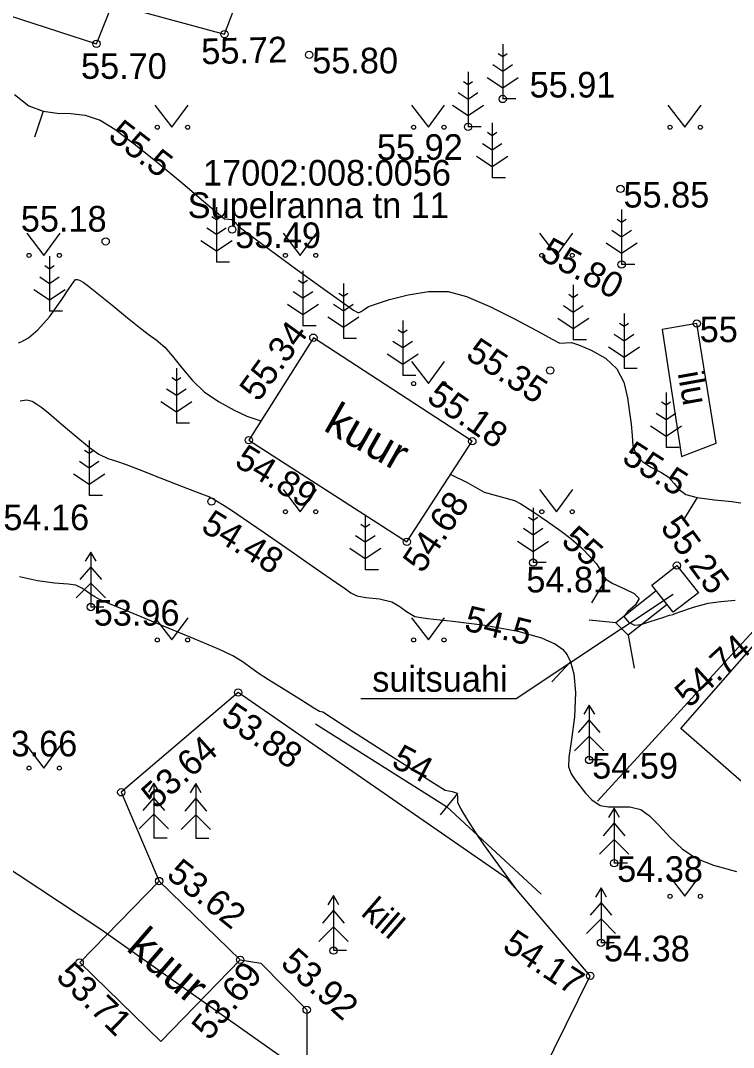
# Model space of a CAD drawing. Extents: x 641571 to 641888, y 6456688 to 6457092.
# Drawn here: x 641706.87 to 641726.33, y 6456767.87 to 6456795.91 of the extents above; entities that cross this region are included whole.
import ezdxf

# ---------------------------------------------------------------- set-up
doc = ezdxf.new("R2010")
doc.units = 0
for name, color, linetype in [('0_Reoveepumpla', 7, 'Continuous'), ('DTRASS', 7, 'Continuous'), ('HALJASTUS', 7, 'Continuous'), ('HOONE', 7, 'Continuous'), ('HORISONTAAL', 7, 'Continuous'), ('MOOTPIIR', 7, 'Continuous'), ('PIIR', 7, 'Continuous'), ('PUU', 7, 'Continuous'), ('RAJATIS', 7, 'Continuous'), ('TEE', 7, 'Continuous')]:
    doc.layers.add(name, color=color, linetype=linetype)

# ---------------------------------------------------------------- blocks, each defined once
blk = doc.blocks.new('MURU')
at = {"layer": 'HALJASTUS'}
for p, q in [((-0.927, 1.213), (0, 0)), ((0, 0), (0.891, 1.213))]:
    blk.add_line(p, q, dxfattribs=at)
for centre in [(-0.802, 0), (0.855, 0)]:
    blk.add_circle(centre, 0.11, dxfattribs=at)

msp = doc.modelspace()

# ---------------------------------------------------------------- linework, layer by layer
at = {"layer": '0_Reoveepumpla'}
for centre in [(641712.437, 6456795.54), (641708.94, 6456795.279), (641714.749, 6456794.978), (641720.031, 6456793.771), (641719.085, 6456793.009), (641723.247, 6456791.315), (641712.644, 6456790.208), (641709.191, 6456789.883), (641723.277, 6456789.251), (641725.327, 6456787.639), (641714.861, 6456787.253), (641721.327, 6456786.359), (641713.098, 6456784.456), (641719.2, 6456784.425), (641712.078, 6456782.781), (641717.415, 6456781.679), (641720.861, 6456781.112), (641724.787, 6456781.03), (641708.784, 6456779.899), (641712.808, 6456777.565), (641722.392, 6456775.723), (641709.617, 6456774.84), (641723.073, 6456772.903), (641710.652, 6456772.418), (641715.409, 6456770.518), (641722.714, 6456770.731), (641712.865, 6456770.265), (641708.48, 6456770.191), (641722.42, 6456769.83), (641714.679, 6456768.9)]:
    msp.add_circle(centre, 0.1, dxfattribs=at)
at = {"layer": 'DTRASS'}
msp.add_line((641728.018, 6456780.501), (641722.617, 6456774.599), dxfattribs=at)
at = {"layer": 'HALJASTUS'}
for points in [[(641706.195, 6456798.412), (641705.479, 6456796.396), (641708.94, 6456795.279), (641709.374, 6456796.371), (641712.437, 6456795.54), (641714.73, 6456801.585), (641714.105, 6456802.661), (641713.51, 6456802.869)], [(641725.327, 6456787.639), (641724.385, 6456787.475), (641724.907, 6456784.012), (641725.856, 6456784.375), (641725.327, 6456787.639)], [(641714.918, 6456776.708), (641718.498, 6456774.457), (641721.079, 6456772.056)]]:
    msp.add_lwpolyline(points, dxfattribs=at)
at = {"layer": 'HOONE'}
for points in [[(641717.415, 6456781.679), (641719.2, 6456784.425), (641714.861, 6456787.253), (641713.098, 6456784.456), (641717.415, 6456781.679)], [(641731.878, 6456776.853), (641728.714, 6456773.238), (641724.893, 6456776.582), (641726.884, 6456778.857)]]:
    msp.add_lwpolyline(points, dxfattribs=at)
msp.add_lwpolyline([(641712.865, 6456770.265), (641710.652, 6456772.418), (641708.482, 6456770.189), (641710.695, 6456768.037)], close=True, dxfattribs=at)
at = {"layer": 'HORISONTAAL'}
for p, q in [((641707.485, 6456793.441), (641707.25, 6456792.728)), ((641725.339, 6456782.894), (641724.951, 6456782.252)), ((641722.846, 6456780.657), (641722.458, 6456780.016)), ((641721.883, 6456778.403), (641721.373, 6456777.854)), ((641718.796, 6456774.811), (641718.325, 6456774.227))]:
    msp.add_line(p, q, dxfattribs=at)
for points in [[(641706.702, 6456793.895), (641707.092, 6456793.588), (641707.485, 6456793.441), (641707.865, 6456793.388), (641708.243, 6456793.37), (641708.631, 6456793.325), (641709.037, 6456793.194), (641709.443, 6456792.943), (641710.008, 6456792.52), (641710.654, 6456792.001), (641711.299, 6456791.463), (641711.864, 6456790.982), (641712.268, 6456790.634), (641712.433, 6456790.496), (641712.543, 6456790.486), (641712.633, 6456790.483), (641712.681, 6456790.441), (641712.726, 6456790.394), (641712.773, 6456790.341), (641712.825, 6456790.287), (641713.065, 6456790.107), (641713.652, 6456789.672), (641714.417, 6456789.11), (641715.19, 6456788.549), (641715.7, 6456788.186), (641715.961, 6456788.008), (641716.058, 6456787.95), (641716.079, 6456787.941), (641716.111, 6456787.943), (641716.167, 6456787.965), (641716.245, 6456788.025), (641716.368, 6456788.103), (641716.561, 6456788.173), (641716.944, 6456788.296), (641717.449, 6456788.426), (641718.003, 6456788.515), (641718.537, 6456788.514), (641719.045, 6456788.375), (641719.675, 6456788.108), (641720.335, 6456787.781), (641720.934, 6456787.459), (641721.383, 6456787.213), (641721.591, 6456787.108), (641721.748, 6456787.117), (641721.904, 6456787.123), (641722.1, 6456787.059), (641722.447, 6456786.912), (641722.834, 6456786.691), (641723.148, 6456786.405), (641723.335, 6456786.038), (641723.438, 6456785.615), (641723.495, 6456785.209), (641723.54, 6456784.89), (641723.569, 6456784.58), (641723.581, 6456784.305), (641723.676, 6456784.041), (641723.853, 6456783.861), (641724.095, 6456783.711), (641724.344, 6456783.578), (641724.544, 6456783.451), (641724.711, 6456783.276), (641724.846, 6456783.11), (641725.027, 6456782.973), (641725.339, 6456782.894), (641725.813, 6456782.829), (641726.281, 6456782.776), (641726.574, 6456782.731)], [(641706.813, 6456787.116), (641706.905, 6456787.151), (641707.084, 6456787.252), (641707.343, 6456787.465), (641707.66, 6456787.822), (641707.995, 6456788.293), (641708.201, 6456788.611), (641708.31, 6456788.773), (641708.36, 6456788.829), (641708.377, 6456788.838), (641708.412, 6456788.841), (641708.48, 6456788.826), (641708.579, 6456788.767), (641708.721, 6456788.662), (641708.952, 6456788.482), (641709.357, 6456788.151), (641709.789, 6456787.794), (641710.104, 6456787.537), (641710.352, 6456787.352), (641710.571, 6456787.192), (641710.805, 6456786.993), (641711.017, 6456786.752), (641711.268, 6456786.43), (641711.559, 6456786.083), (641711.891, 6456785.768), (641712.285, 6456785.5), (641712.7, 6456785.272), (641713.047, 6456785.112), (641713.428, 6456784.979)], [(641706.859, 6456785.533), (641707.036, 6456785.552), (641707.182, 6456785.516), (641707.308, 6456785.44), (641707.444, 6456785.344), (641707.638, 6456785.189), (641707.979, 6456784.9), (641708.379, 6456784.562), (641708.75, 6456784.259), (641709.003, 6456784.075), (641709.254, 6456783.956), (641709.488, 6456783.878), (641709.755, 6456783.787), (641710.105, 6456783.651), (641710.679, 6456783.428), (641711.305, 6456783.184), (641711.811, 6456782.987), (641712.023, 6456782.904), (641712.073, 6456782.88), (641712.123, 6456782.855), (641712.22, 6456782.796), (641712.427, 6456782.67), (641712.655, 6456782.525), (641712.948, 6456782.325), (641713.52, 6456781.93), (641714.23, 6456781.44), (641714.932, 6456780.954), (641715.483, 6456780.573), (641715.739, 6456780.398), (641715.888, 6456780.29), (641716.046, 6456780.204), (641716.294, 6456780.162), (641716.664, 6456780.119), (641717.003, 6456780.042), (641717.226, 6456779.917), (641717.407, 6456779.773), (641717.628, 6456779.642), (641717.981, 6456779.584), (641718.671, 6456779.511), (641719.544, 6456779.403), (641720.447, 6456779.24), (641721.088, 6456779.057), (641721.47, 6456778.883), (641721.659, 6456778.746), (641721.73, 6456778.672), (641721.789, 6456778.59), (641721.883, 6456778.403), (641721.975, 6456778.072), (641722.019, 6456777.567), (641721.988, 6456776.901), (641721.91, 6456776.28), (641721.838, 6456775.795), (641721.824, 6456775.538), (641721.902, 6456775.344), (641722.005, 6456775.184), (641722.139, 6456775.015), (641722.29, 6456774.821), (641722.465, 6456774.634), (641722.691, 6456774.484), (641722.92, 6456774.439), (641723.198, 6456774.445), (641723.499, 6456774.442), (641723.799, 6456774.37), (641724.039, 6456774.201), (641724.302, 6456773.932), (641724.597, 6456773.614), (641724.933, 6456773.299), (641725.322, 6456773.037), (641725.786, 6456772.855), (641726.41, 6456772.681)], [(641718.612, 6456783.52), (641719.078, 6456783.293), (641719.521, 6456783.031), (641720.354, 6456782.81), (641720.525, 6456782.72), (641720.853, 6456782.507), (641721.25, 6456782.236), (641721.625, 6456781.968), (641721.891, 6456781.766), (641722.178, 6456781.511), (641722.42, 6456781.268), (641722.588, 6456781.076), (641722.679, 6456780.929), (641722.745, 6456780.791), (641722.846, 6456780.657), (641723.041, 6456780.543), (641723.339, 6456780.408), (641723.617, 6456780.267), (641723.752, 6456780.136), (641723.655, 6456779.959), (641723.447, 6456779.781), (641723.338, 6456779.642), (641723.468, 6456779.488), (641723.628, 6456779.403), (641723.732, 6456779.409), (641723.84, 6456779.435), (641724.056, 6456779.503), (641724.401, 6456779.617), (641724.588, 6456779.678), (641724.681, 6456779.695), (641724.735, 6456779.72), (641724.89, 6456779.778), (641725.243, 6456779.898), (641725.642, 6456780.003), (641725.984, 6456780.051), (641726.377, 6456780.086)], [(641720.387, 6456772.217), (641720.094, 6456772.618), (641719.825, 6456772.989), (641719.517, 6456773.418), (641719.286, 6456773.751), (641719.075, 6456774.081), (641718.893, 6456774.381), (641718.804, 6456774.553), (641718.807, 6456774.691), (641718.796, 6456774.811), (641718.659, 6456774.85), (641718.457, 6456774.892), (641718.167, 6456775.068), (641717.538, 6456775.468), (641716.744, 6456775.978), (641715.96, 6456776.484), (641715.36, 6456776.872), (641715.118, 6456777.028), (641715.026, 6456777.043), (641714.876, 6456777.136), (641714.515, 6456777.362), (641714.062, 6456777.646), (641713.636, 6456777.915), (641713.356, 6456778.095), (641713.118, 6456778.264), (641712.914, 6456778.416), (641712.667, 6456778.57), (641712.302, 6456778.736), (641711.611, 6456779.029), (641710.766, 6456779.381), (641709.938, 6456779.723), (641709.298, 6456779.987), (641709.019, 6456780.104), (641708.898, 6456780.177), (641708.779, 6456780.253), (641708.677, 6456780.322), (641708.539, 6456780.412), (641708.377, 6456780.492), (641708.168, 6456780.524), (641707.796, 6456780.555), (641707.329, 6456780.612), (641706.838, 6456780.719)]]:
    msp.add_lwpolyline(points, dxfattribs=at)
at = {"layer": 'MOOTPIIR'}
msp.add_lwpolyline([(641728.698, 6456757.227), (641709.062, 6456771.095), (641689.922, 6456783.741), (641685.079, 6456786.004), (641685.907, 6456788.453), (641688.403, 6456792.174), (641694.038, 6456802.298), (641702.853, 6456818.135), (641707.505, 6456823.406), (641717.591, 6456815.478), (641723.165, 6456811.212), (641746.988, 6456793.932), (641751.532, 6456790.635), (641747.724, 6456784.915), (641734.429, 6456768.259)], close=True, dxfattribs=at)
at = {"layer": 'PUU'}
for p, q in [((641720.031, 6456794.921), (641719.907, 6456795.004)), ((641720.031, 6456795.271), (641720.031, 6456793.771)), ((641720.155, 6456795.004), (641720.031, 6456794.921)), ((641719.085, 6456794.509), (641719.085, 6456793.009)), ((641720.031, 6456794.521), (641719.764, 6456794.699)), ((641720.298, 6456794.699), (641720.031, 6456794.521)), ((641719.085, 6456794.159), (641718.961, 6456794.242)), ((641719.209, 6456794.242), (641719.085, 6456794.159)), ((641719.607, 6456794.36), (641720.031, 6456794.078)), ((641720.031, 6456794.078), (641720.455, 6456794.36)), ((641719.085, 6456793.759), (641718.818, 6456793.937)), ((641719.352, 6456793.937), (641719.085, 6456793.759)), ((641720.391, 6456793.771), (641720.031, 6456793.771)), ((641718.661, 6456793.598), (641719.085, 6456793.316)), ((641719.085, 6456793.316), (641719.509, 6456793.598)), ((641719.742, 6456793.119), (641719.742, 6456791.619)), ((641719.445, 6456793.009), (641719.085, 6456793.009)), ((641719.742, 6456792.769), (641719.618, 6456792.852)), ((641719.866, 6456792.852), (641719.742, 6456792.769)), ((641719.742, 6456792.369), (641719.475, 6456792.547)), ((641720.009, 6456792.547), (641719.742, 6456792.369)), ((641719.318, 6456792.208), (641719.742, 6456791.926)), ((641719.742, 6456791.926), (641720.166, 6456792.208)), ((641720.102, 6456791.619), (641719.742, 6456791.619)), ((641712.216, 6456790.819), (641712.216, 6456789.319)), ((641712.216, 6456790.469), (641712.092, 6456790.552)), ((641712.34, 6456790.552), (641712.216, 6456790.469)), ((641723.277, 6456790.751), (641723.277, 6456789.251)), ((641712.216, 6456790.069), (641711.949, 6456790.247)), ((641712.483, 6456790.247), (641712.216, 6456790.069)), ((641723.277, 6456790.401), (641723.153, 6456790.484)), ((641723.401, 6456790.484), (641723.277, 6456790.401)), ((641723.277, 6456790.001), (641723.01, 6456790.179)), ((641723.544, 6456790.179), (641723.277, 6456790.001)), ((641711.792, 6456789.908), (641712.216, 6456789.626)), ((641712.216, 6456789.626), (641712.64, 6456789.908)), ((641722.853, 6456789.84), (641723.277, 6456789.558)), ((641723.277, 6456789.558), (641723.701, 6456789.84)), ((641707.656, 6456789.478), (641707.656, 6456787.978)), ((641707.656, 6456789.128), (641707.532, 6456789.211)), ((641707.781, 6456789.211), (641707.656, 6456789.128)), ((641712.576, 6456789.319), (641712.216, 6456789.319)), ((641723.637, 6456789.251), (641723.277, 6456789.251)), ((641707.656, 6456788.728), (641707.39, 6456788.905)), ((641707.923, 6456788.905), (641707.656, 6456788.728)), ((641714.578, 6456789.08), (641714.578, 6456787.58)), ((641707.232, 6456788.567), (641707.656, 6456788.284)), ((641707.656, 6456788.284), (641708.081, 6456788.567)), ((641714.578, 6456788.73), (641714.454, 6456788.813)), ((641714.703, 6456788.813), (641714.578, 6456788.73)), ((641715.68, 6456788.731), (641715.68, 6456787.231)), ((641721.958, 6456788.695), (641721.958, 6456787.195)), ((641714.578, 6456788.33), (641714.312, 6456788.508)), ((641714.845, 6456788.508), (641714.578, 6456788.33)), ((641715.68, 6456788.381), (641715.555, 6456788.464)), ((641715.804, 6456788.464), (641715.68, 6456788.381)), ((641721.958, 6456788.345), (641721.834, 6456788.428)), ((641722.082, 6456788.428), (641721.958, 6456788.345)), ((641714.154, 6456788.169), (641714.578, 6456787.886)), ((641714.578, 6456787.886), (641715.002, 6456788.169)), ((641715.68, 6456787.981), (641715.413, 6456788.159)), ((641715.946, 6456788.159), (641715.68, 6456787.981)), ((641721.958, 6456787.945), (641721.691, 6456788.123)), ((641722.225, 6456788.123), (641721.958, 6456787.945)), ((641708.016, 6456787.978), (641707.656, 6456787.978)), ((641715.255, 6456787.821), (641715.68, 6456787.538)), ((641715.68, 6456787.538), (641716.104, 6456787.821)), ((641717.302, 6456787.723), (641717.302, 6456786.223)), ((641721.534, 6456787.784), (641721.958, 6456787.502)), ((641721.958, 6456787.502), (641722.382, 6456787.784)), ((641723.344, 6456787.91), (641723.344, 6456786.41)), ((641714.938, 6456787.58), (641714.578, 6456787.58)), ((641717.302, 6456787.373), (641717.178, 6456787.456)), ((641717.426, 6456787.456), (641717.302, 6456787.373)), ((641723.344, 6456787.56), (641723.22, 6456787.643)), ((641723.468, 6456787.643), (641723.344, 6456787.56)), ((641716.04, 6456787.231), (641715.68, 6456787.231)), ((641722.318, 6456787.195), (641721.958, 6456787.195)), ((641723.344, 6456787.16), (641723.077, 6456787.338)), ((641723.611, 6456787.338), (641723.344, 6456787.16)), ((641717.302, 6456786.973), (641717.035, 6456787.151)), ((641717.569, 6456787.151), (641717.302, 6456786.973)), ((641722.92, 6456786.999), (641723.344, 6456786.717)), ((641723.344, 6456786.717), (641723.768, 6456786.999)), ((641716.878, 6456786.813), (641717.302, 6456786.53)), ((641717.302, 6456786.53), (641717.726, 6456786.813)), ((641711.122, 6456786.423), (641711.122, 6456784.923)), ((641723.704, 6456786.41), (641723.344, 6456786.41)), ((641711.122, 6456786.073), (641710.998, 6456786.156)), ((641711.246, 6456786.156), (641711.122, 6456786.073)), ((641717.662, 6456786.223), (641717.302, 6456786.223)), ((641711.122, 6456785.673), (641710.855, 6456785.851)), ((641711.389, 6456785.851), (641711.122, 6456785.673)), ((641724.491, 6456785.759), (641724.491, 6456784.259)), ((641710.698, 6456785.512), (641711.122, 6456785.23)), ((641711.122, 6456785.23), (641711.546, 6456785.512)), ((641724.491, 6456785.409), (641724.367, 6456785.492)), ((641724.615, 6456785.492), (641724.491, 6456785.409)), ((641711.482, 6456784.923), (641711.122, 6456784.923)), ((641724.491, 6456785.009), (641724.224, 6456785.187)), ((641724.758, 6456785.187), (641724.491, 6456785.009)), ((641724.067, 6456784.848), (641724.491, 6456784.566)), ((641724.491, 6456784.566), (641724.915, 6456784.848)), ((641708.74, 6456784.443), (641708.74, 6456782.943)), ((641708.74, 6456784.093), (641708.616, 6456784.176)), ((641708.864, 6456784.176), (641708.74, 6456784.093)), ((641724.851, 6456784.259), (641724.491, 6456784.259)), ((641708.74, 6456783.693), (641708.473, 6456783.871)), ((641709.007, 6456783.871), (641708.74, 6456783.693)), ((641708.316, 6456783.532), (641708.74, 6456783.25)), ((641708.74, 6456783.25), (641709.164, 6456783.532)), ((641709.1, 6456782.943), (641708.74, 6456782.943)), ((641716.277, 6456782.418), (641716.277, 6456780.918)), ((641720.861, 6456782.612), (641720.861, 6456781.112)), ((641716.277, 6456782.068), (641716.153, 6456782.151)), ((641716.401, 6456782.151), (641716.277, 6456782.068)), ((641720.861, 6456782.262), (641720.737, 6456782.345)), ((641720.985, 6456782.345), (641720.861, 6456782.262)), ((641716.277, 6456781.668), (641716.01, 6456781.846)), ((641716.544, 6456781.846), (641716.277, 6456781.668)), ((641720.861, 6456781.862), (641720.594, 6456782.04)), ((641721.128, 6456782.04), (641720.861, 6456781.862)), ((641720.437, 6456781.701), (641720.861, 6456781.419)), ((641720.861, 6456781.419), (641721.285, 6456781.701)), ((641708.784, 6456781.399), (641708.634, 6456781.149)), ((641708.934, 6456781.149), (641708.784, 6456781.399)), ((641708.784, 6456781.399), (641708.784, 6456779.899)), ((641715.853, 6456781.507), (641716.277, 6456781.225)), ((641716.277, 6456781.225), (641716.701, 6456781.507)), ((641708.784, 6456780.999), (641708.484, 6456780.649)), ((641709.084, 6456780.649), (641708.784, 6456780.999)), ((641721.221, 6456781.112), (641720.861, 6456781.112)), ((641716.637, 6456780.918), (641716.277, 6456780.918)), ((641708.784, 6456780.549), (641708.384, 6456780.149)), ((641709.184, 6456780.149), (641708.784, 6456780.549)), ((641709.144, 6456779.899), (641708.784, 6456779.899)), ((641722.392, 6456777.223), (641722.242, 6456776.973)), ((641722.542, 6456776.973), (641722.392, 6456777.223)), ((641722.392, 6456777.223), (641722.392, 6456775.723)), ((641722.392, 6456776.823), (641722.092, 6456776.473)), ((641722.692, 6456776.473), (641722.392, 6456776.823)), ((641722.392, 6456776.373), (641721.992, 6456775.973)), ((641722.792, 6456775.973), (641722.392, 6456776.373)), ((641722.752, 6456775.723), (641722.392, 6456775.723)), ((641710.507, 6456775.09), (641710.357, 6456774.84)), ((641710.657, 6456774.84), (641710.507, 6456775.09)), ((641710.507, 6456775.09), (641710.507, 6456773.59)), ((641711.651, 6456775.079), (641711.501, 6456774.829)), ((641711.801, 6456774.829), (641711.651, 6456775.079)), ((641711.651, 6456775.079), (641711.651, 6456773.579)), ((641710.507, 6456774.69), (641710.207, 6456774.34)), ((641710.807, 6456774.34), (641710.507, 6456774.69)), ((641711.651, 6456774.679), (641711.351, 6456774.329)), ((641711.951, 6456774.329), (641711.651, 6456774.679)), ((641723.073, 6456774.403), (641722.923, 6456774.153)), ((641723.223, 6456774.153), (641723.073, 6456774.403)), ((641723.073, 6456774.403), (641723.073, 6456772.903)), ((641710.507, 6456774.24), (641710.107, 6456773.84)), ((641710.907, 6456773.84), (641710.507, 6456774.24)), ((641711.651, 6456774.229), (641711.251, 6456773.829)), ((641712.051, 6456773.829), (641711.651, 6456774.229)), ((641723.073, 6456774.003), (641722.773, 6456773.653)), ((641723.373, 6456773.653), (641723.073, 6456774.003)), ((641710.867, 6456773.59), (641710.507, 6456773.59)), ((641712.011, 6456773.579), (641711.651, 6456773.579)), ((641723.073, 6456773.553), (641722.673, 6456773.153)), ((641723.473, 6456773.153), (641723.073, 6456773.553)), ((641723.433, 6456772.903), (641723.073, 6456772.903)), ((641715.409, 6456772.018), (641715.259, 6456771.768)), ((641715.559, 6456771.768), (641715.409, 6456772.018)), ((641715.409, 6456772.018), (641715.409, 6456770.518)), ((641722.714, 6456772.231), (641722.564, 6456771.981)), ((641722.864, 6456771.981), (641722.714, 6456772.231)), ((641722.714, 6456772.231), (641722.714, 6456770.731)), ((641722.714, 6456771.831), (641722.414, 6456771.481)), ((641723.014, 6456771.481), (641722.714, 6456771.831)), ((641715.409, 6456771.618), (641715.109, 6456771.268)), ((641715.709, 6456771.268), (641715.409, 6456771.618)), ((641722.714, 6456771.381), (641722.314, 6456770.981)), ((641723.114, 6456770.981), (641722.714, 6456771.381)), ((641715.409, 6456771.168), (641715.009, 6456770.768)), ((641715.809, 6456770.768), (641715.409, 6456771.168)), ((641723.074, 6456770.731), (641722.714, 6456770.731)), ((641715.769, 6456770.518), (641715.409, 6456770.518))]:
    msp.add_line(p, q, dxfattribs=at)
at = {"layer": 'RAJATIS'}
msp.add_line((641723.121, 6456779.471), (641723.455, 6456779.131), dxfattribs=at)
msp.add_lwpolyline([(641724.787, 6456781.03), (641725.371, 6456780.29), (641724.683, 6456779.76), (641724.099, 6456780.5)], close=True, dxfattribs=at)
for points in [[(641716.154, 6456777.401), (641720.401, 6456777.401), (641724.682, 6456780.252)], [(641724.224, 6456780.342), (641723.121, 6456779.471), (641722.393, 6456779.544)], [(641724.518, 6456779.97), (641723.455, 6456779.131), (641723.617, 6456778.23)]]:
    msp.add_lwpolyline(points, dxfattribs=at)
at = {"layer": 'TEE'}
msp.add_lwpolyline([(641712.865, 6456770.265), (641713.43, 6456770.175), (641714.679, 6456768.9), (641714.687, 6456766.767), (641717.196, 6456764.805), (641719.788, 6456764.494), (641722.42, 6456769.83), (641720.163, 6456772.48), (641712.808, 6456777.565), (641709.617, 6456774.84), (641710.652, 6456772.418)], dxfattribs=at)

# ---------------------------------------------------------------- block references
at = {"layer": 'HALJASTUS', "xscale": 0.5, "yscale": 0.5}
for p in [(641711, 6456793), (641718, 6456793), (641725, 6456793), (641707.5, 6456789.5), (641714.5, 6456789.5), (641721.5, 6456789.5), (641718, 6456786), (641714.5, 6456782.5), (641721.5, 6456782.5), (641711, 6456779), (641718, 6456779), (641707.5, 6456775.5), (641725, 6456772)]:
    msp.add_blockref('MURU', p, dxfattribs=at)

# ---------------------------------------------------------------- texts
at = {"layer": '0_Reoveepumpla'}
for s, rotation, p in [('55.72', 1.4013, (641711.809, 6456794.718)), ('55.80', 331.2253, (641721.013, 6456789.412)), ('55.34', 53.8925, (641713.359, 6456785.475)), ('55.35', 326.6894, (641718.987, 6456786.708)), ('55.18', 325.1543, (641717.92, 6456785.538)), ('54.89', 328.6713, (641712.674, 6456783.776)), ('54.68', 56.1429, (641717.838, 6456780.794)), ('54.48', 328.373, (641711.759, 6456781.996)), ('55.25', 306.4041, (641724.313, 6456782.071)), ('54.74', 42.3648, (641725.123, 6456777.122)), ('53.88', 325.9807, (641712.304, 6456776.761)), ('53.64', 41.7539, (641710.557, 6456774.358)), ('53.62', 321.2773, (641710.819, 6456772.534)), ('54.17', 326.7414, (641719.987, 6456770.551)), ('53.92', 318.4028, (641713.934, 6456770.127)), ('53.71', 315.8814, (641707.803, 6456769.77)), ('53.69', 50.8176, (641712.024, 6456768.033))]:
    msp.add_text(s, height=0.7, rotation=rotation, dxfattribs=at).set_placement(p)
for s, p in [('55.70', (641708.517, 6456794.321)), ('55.80', (641714.83, 6456794.47)), ('55.91', (641720.765, 6456793.811)), ('55.92', (641716.597, 6456792.109)), ('55.85', (641723.328, 6456790.807)), ('55.18', (641706.875, 6456790.149)), ('55.49', (641712.725, 6456789.7)), ('55.77', (641725.408, 6456787.131)), ('54.16', (641706.397, 6456781.997)), ('54.81', (641720.675, 6456780.298)), ('53.96', (641708.865, 6456779.391)), ('53.66', (641706.074, 6456775.821)), ('54.59', (641722.473, 6456775.215)), ('54.38', (641723.154, 6456772.395)), ('54.38', (641722.795, 6456770.223))]:
    msp.add_text(s, height=0.7, dxfattribs=at).set_placement(p)
at = {"layer": 'HALJASTUS'}
msp.add_text('ilu', height=0.7, rotation=280.106, dxfattribs=at).set_placement((641724.804, 6456786.286))
at = {"layer": 'HOONE'}
for rotation, p in [(330.4379, (641715.104, 6456784.739)), (319.0628, (641709.725, 6456770.545))]:
    msp.add_text('kuur', height=0.9, rotation=rotation, dxfattribs=at).set_placement(p)
at = {"layer": 'HORISONTAAL'}
for s, rotation, p in [('55.5', 322.3558, (641709.226, 6456792.702)), ('55.5', 327.5171, (641723.25, 6456783.88)), ('55', 318.6092, (641721.597, 6456781.654)), ('54.5', 346.4625, (641718.951, 6456779.27)), ('54', 332.0292, (641716.957, 6456775.564))]:
    msp.add_text(s, height=0.7, rotation=rotation, dxfattribs=at).set_placement(p)
at = {"layer": 'PIIR'}
for s, p in [('17002:008:0056', (641711.85, 6456791.406)), ('Supelranna tn 11', (641711.43, 6456790.52))]:
    msp.add_text(s, height=0.7, dxfattribs=at).set_placement(p)
at = {"layer": 'RAJATIS'}
msp.add_text('suitsuahi', height=0.7, dxfattribs=at).set_placement((641716.468, 6456777.586))
at = {"layer": 'TEE'}
msp.add_text('kill', height=0.7, rotation=319.1539, dxfattribs=at).set_placement((641716.131, 6456771.504))

doc.saveas('drawing.dxf')
